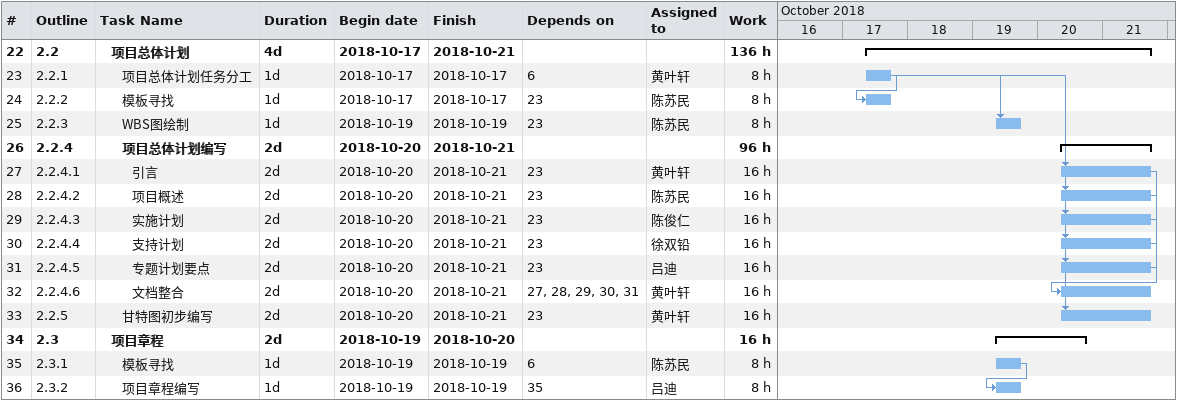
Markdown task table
| ID | WBS | Task | Duration | Start | Finish | Predecessors | Resources | Work (h) |
|---|---|---|---|---|---|---|---|---|
| 22 | 2.2 | **项目总体计划** | 4d | 2018-10-17 | 2018-10-21 |  |  | 136 |
| 23 | 2.2.1 | 项目总体计划任务分工 | 1d | 2018-10-17 | 2018-10-17 | 6 | 黄叶轩 | 8 |
| 24 | 2.2.2 | 模板寻找 | 1d | 2018-10-17 | 2018-10-17 | 23 | 陈苏民 | 8 |
| 25 | 2.2.3 | WBS图绘制 | 1d | 2018-10-19 | 2018-10-19 | 23 | 陈苏民 | 8 |
| 26 | 2.2.4 | **项目总体计划编写** | 2d | 2018-10-20 | 2018-10-21 |  |  | 96 |
| 27 | 2.2.4.1 | 引言 | 2d | 2018-10-20 | 2018-10-21 | 23 | 黄叶轩 | 16 |
| 28 | 2.2.4.2 | 项目概述 | 2d | 2018-10-20 | 2018-10-21 | 23 | 陈苏民 | 16 |
| 29 | 2.2.4.3 | 实施计划 | 2d | 2018-10-20 | 2018-10-21 | 23 | 陈俊仁 | 16 |
| 30 | 2.2.4.4 | 支持计划 | 2d | 2018-10-20 | 2018-10-21 | 23 | 徐双铅 | 16 |
| 31 | 2.2.4.5 | 专题计划要点 | 2d | 2018-10-20 | 2018-10-21 | 23 | 吕迪 | 16 |
| 32 | 2.2.4.6 | 文档整合 | 2d | 2018-10-20 | 2018-10-21 | 27, 28, 29, 30, 31 | 黄叶轩 | 16 |
| 33 | 2.2.5 | 甘特图初步编写 | 2d | 2018-10-20 | 2018-10-21 | 23 | 黄叶轩 | 16 |
| 34 | 2.3 | **项目章程** | 2d | 2018-10-19 | 2018-10-20 |  |  | 16 |
| 35 | 2.3.1 | 模板寻找 | 1d | 2018-10-19 | 2018-10-19 | 6 | 陈苏民 | 8 |
| 36 | 2.3.2 | 项目章程编写 | 1d | 2018-10-19 | 2018-10-19 | 35 | 吕迪 | 8 |
